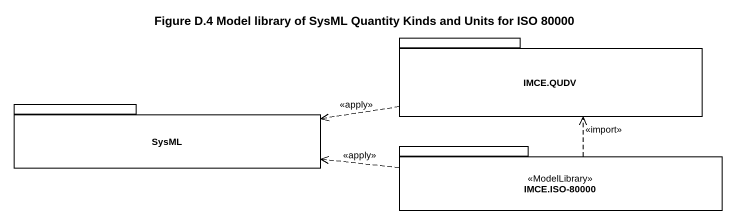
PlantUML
@startuml
title Figure D.4 Model library of SysML Quantity Kinds and Units for ISO 80000
package "IMCE.QUDV" as IMCE_QUDV #FFFFFF {
}
package SysML #FFFFFF {
}
package "IMCE.ISO-80000" as IMCE_ISO_80000 <<ModelLibrary>> #FFFFFF {
}
IMCE_QUDV .left.> SysML : <<apply>>
IMCE_ISO_80000 .up.> IMCE_QUDV : <<import>>
IMCE_ISO_80000 .left.> SysML : <<apply>>
@enduml
